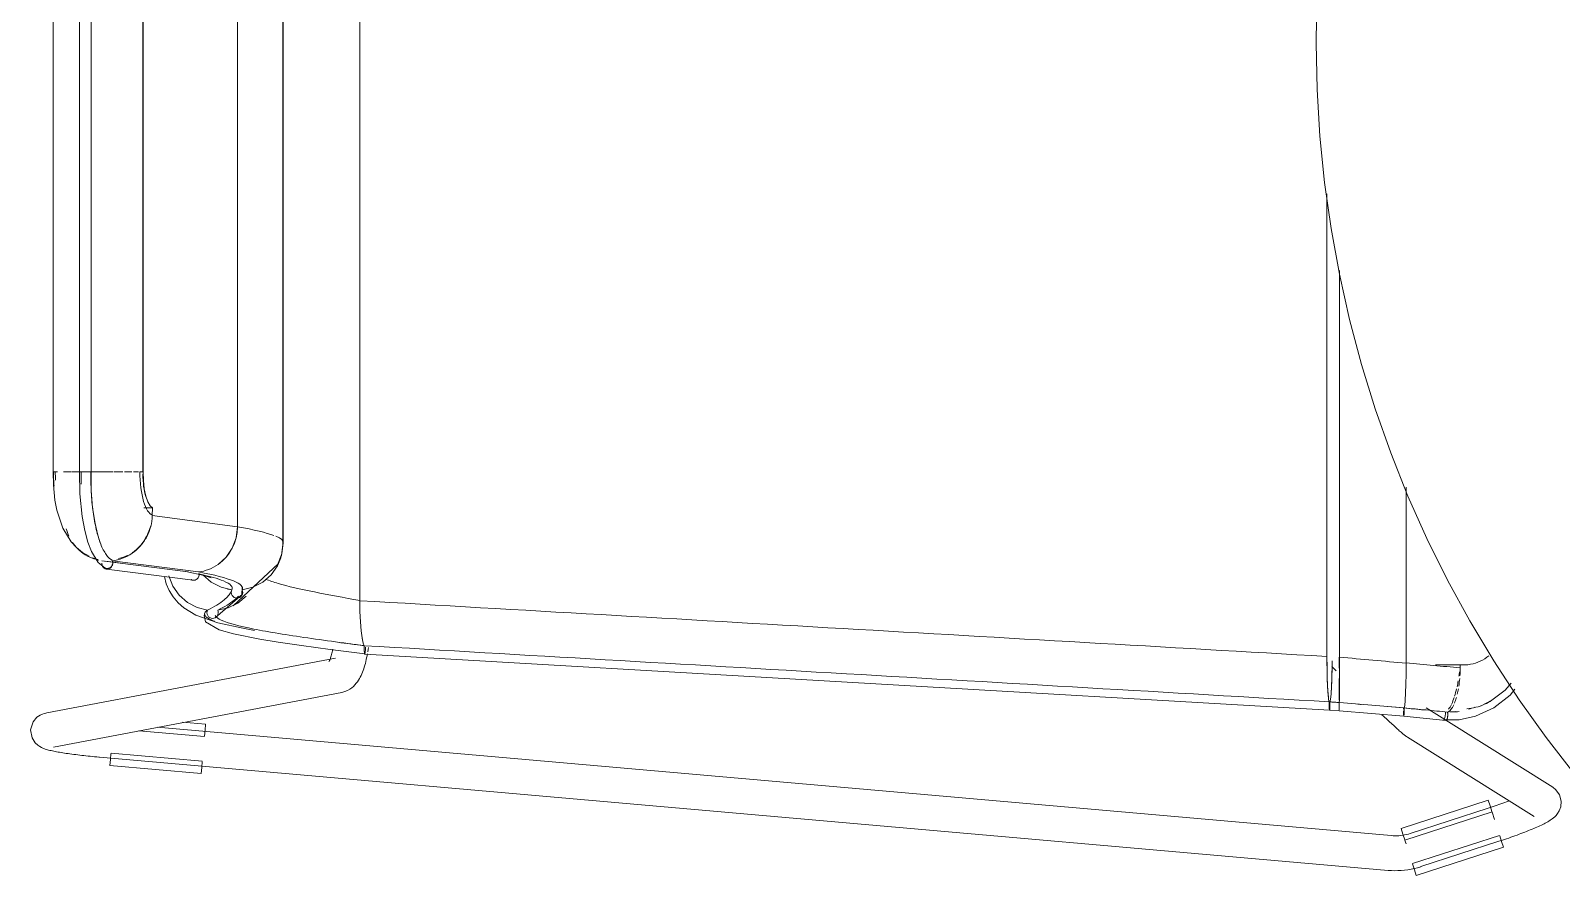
# Model space of a CAD drawing. Header units: millimetres. Extents: x 155927 to 295199, y -4084 to 97293.
# Drawn here: x 179732 to 180258, y 12020 to 12310 of the extents above; entities that cross this region are included whole.
import ezdxf

# ---------------------------------------------------------------- set-up
doc = ezdxf.new("R2010")
doc.units = ezdxf.units.MM
doc.header["$MEASUREMENT"] = 0
doc.layers.add('I-FURN', color=8, linetype='CONTINUOUS', lineweight=9)

msp = doc.modelspace()

# ---------------------------------------------------------------- linework, layer by layer
at = {"layer": 'I-FURN'}
for p, q in [((179844.81, 12497.74), (179844.81, 12114.34)), ((179844.81, 12114.34), (179844.81, 12497.74)), ((179818.31, 12478.43), (179818.31, 12133.65)), ((179818.31, 12133.65), (179818.31, 12478.43)), ((179802.71, 12472.4), (179802.71, 12139.69)), ((179802.71, 12139.69), (179802.71, 12472.4)), ((179739.34, 12453.47), (179739.34, 12158.62)), ((179748.38, 12453.47), (179748.38, 12158.62)), ((179752.34, 12158.62), (179752.34, 12453.47)), ((179770.18, 12453.47), (179770.18, 12158.62)), ((179770.24, 12158.62), (179770.24, 12453.47)), ((179818.46, 12134.19), (179818.46, 12438.99)), ((180173.94, 12314.68), (180173.84, 12306.04)), ((180173.84, 12306.04), (180174.16, 12290.05)), ((180174.16, 12290.05), (180175.12, 12274.08)), ((180175.12, 12274.08), (180176.72, 12258.16)), ((180176.72, 12258.16), (180178.95, 12242.31)), ((180177.54, 12254.19), (180177.54, 12095.09)), ((180177.54, 12095.09), (180177.54, 12254.19)), ((180178.95, 12242.31), (180181.82, 12226.57)), ((180181.82, 12226.57), (180185.31, 12210.96)), ((180181.86, 12227.82), (180181.86, 12094.83)), ((180181.86, 12094.83), (180181.86, 12227.82)), ((180185.31, 12210.96), (180189.42, 12195.5)), ((180189.42, 12195.5), (180194.15, 12180.21)), ((180194.15, 12180.21), (180199.49, 12165.13)), ((180199.49, 12165.13), (180205.42, 12150.27)), ((179739.34, 12158.62), (179739.51, 12158.62)), ((179739.42, 12154.1), (179739.34, 12158.62)), ((179740.83, 12158.62), (179739.36, 12158.62)), ((179745.44, 12158.62), (179742.86, 12158.62)), ((179745.6, 12158.62), (179748.62, 12158.62)), ((179748.62, 12158.62), (179745.61, 12158.62)), ((179752.33, 12158.62), (179748.38, 12158.62)), ((179748.52, 12151.05), (179748.38, 12158.62)), ((179748.38, 12158.62), (179748.45, 12158.62)), ((179748.45, 12158.62), (179748.64, 12158.62)), ((179748.64, 12158.62), (179748.95, 12158.62)), ((179748.95, 12158.62), (179749.34, 12158.62)), ((179749.34, 12158.62), (179749.79, 12158.62)), ((179749.79, 12158.62), (179750.28, 12158.62)), ((179750.28, 12158.62), (179750.78, 12158.62)), ((179750.78, 12158.62), (179751.26, 12158.62)), ((179751.26, 12158.62), (179751.67, 12158.62)), ((179751.67, 12158.62), (179752, 12158.62)), ((179752, 12158.62), (179752.23, 12158.62)), ((179752.23, 12158.62), (179752.33, 12158.62)), ((179752.31, 12158.62), (179756.12, 12158.62)), ((179756.12, 12158.62), (179752.31, 12158.62)), ((179752.34, 12158.62), (179752.43, 12152.2)), ((179759.87, 12158.62), (179756.32, 12158.62)), ((179760.24, 12158.62), (179761.88, 12158.62)), ((179763.34, 12158.62), (179761.87, 12158.62)), ((179766.33, 12158.62), (179763.86, 12158.62)), ((179768.65, 12158.62), (179766.91, 12158.62)), ((179770.35, 12155.58), (179770.24, 12158.62)), ((179770.67, 12152.73), (179770.35, 12155.58)), ((179739.94, 12148.89), (179739.42, 12154.1)), ((179749.32, 12143.17), (179748.52, 12151.05)), ((179752.43, 12152.2), (179752.9, 12146.22)), ((179771.18, 12150.23), (179770.67, 12152.73)), ((179771.85, 12148.25), (179771.18, 12150.23)), ((180204.82, 12092.88), (180204.82, 12153.37)), ((180204.82, 12153.37), (180204.82, 12092.88)), ((180205.42, 12150.27), (180211.94, 12135.67)), ((179740.59, 12145.39), (179739.94, 12148.89)), ((179742.61, 12139.24), (179740.59, 12145.39)), ((179752.9, 12146.22), (179753.73, 12140.78)), ((179770.49, 12146.26), (179773.5, 12146.26)), ((179772.64, 12146.9), (179771.85, 12148.25)), ((179773.5, 12146.26), (179772.64, 12146.9)), ((179773.43, 12143.55), (179773.5, 12146.26)), ((179745.48, 12134.53), (179742.61, 12139.24)), ((179750.19, 12138.45), (179749.32, 12143.17)), ((179753.73, 12140.78), (179754.54, 12137.28)), ((179802.71, 12139.69), (179773.43, 12143.55)), ((179802.23, 12135.92), (179802.71, 12139.69)), ((179747.32, 12132.55), (179745.48, 12134.53)), ((179751.27, 12134.41), (179750.19, 12138.45)), ((179752.46, 12131.24), (179751.27, 12134.41)), ((179754.54, 12137.28), (179755.41, 12134.46)), ((179755.41, 12134.46), (179755.6, 12133.95)), ((179800.91, 12132.37), (179802.23, 12135.92)), ((179818.3, 12133.65), (179817.83, 12129.86)), ((179817.83, 12129.86), (179818.31, 12133.65)), ((179818.02, 12130.44), (179818.46, 12134.19)), ((180211.94, 12135.67), (180219.05, 12121.33)), ((179749.39, 12130.88), (179747.32, 12132.55)), ((179751.66, 12129.55), (179749.39, 12130.88)), ((179754.76, 12127.41), (179752.46, 12131.24)), ((179796.09, 12126.77), (179798.84, 12129.26)), ((179798.84, 12129.26), (179800.91, 12132.37)), ((179816.29, 12125.97), (179818.02, 12130.44)), ((179817.83, 12129.86), (179816.46, 12126.29)), ((179816.47, 12126.29), (179817.83, 12129.86)), ((179816.89, 12127.07), (179817.59, 12129)), ((179757.15, 12125.52), (179754.76, 12127.41)), ((179785.78, 12124.16), (179756.09, 12128)), ((179761.82, 12127.26), (179757.28, 12127.85)), ((179787.43, 12121.31), (179757.65, 12125.16)), ((179789.33, 12124.14), (179759.63, 12127.98)), ((179791.29, 12122.91), (179785, 12124.28)), ((179789.44, 12122.68), (179789.52, 12123.17)), ((179789.52, 12123.17), (179789.49, 12123.67)), ((179790.82, 12123.15), (179793.7, 12120.64)), ((179801.19, 12112.47), (179816.89, 12127.07)), ((179814.29, 12123.16), (179811.42, 12120.65)), ((179811.42, 12120.64), (179814.3, 12123.15)), ((179816.46, 12126.29), (179814.29, 12123.16)), ((179814.3, 12123.15), (179816.47, 12126.29)), ((179777.57, 12122.62), (179778.23, 12120.11)), ((179778.23, 12120.11), (179779.26, 12117.75)), ((179779.09, 12122.76), (179780.49, 12119.25)), ((179780.49, 12119.25), (179782.66, 12116.16)), ((179786.75, 12121.55), (179787.19, 12121.36)), ((179787.19, 12121.36), (179787.66, 12121.29)), ((179787.66, 12121.29), (179788.13, 12121.36)), ((179788.13, 12121.36), (179788.57, 12121.55)), ((179788.57, 12121.55), (179788.95, 12121.84)), ((179788.95, 12121.84), (179789.25, 12122.23)), ((179789.25, 12122.23), (179789.44, 12122.68)), ((179793.73, 12122.15), (179791.29, 12122.91)), ((179793.7, 12120.64), (179797.09, 12118.89)), ((179797.09, 12118.89), (179800.81, 12118)), ((179800.81, 12118), (179799.32, 12118.24)), ((179800.65, 12117.53), (179800.81, 12118)), ((179800.81, 12118), (179800.65, 12117.53)), ((179804.28, 12116.19), (179804.33, 12119.07)), ((179804.31, 12118), (179804.47, 12117.53)), ((179804.32, 12118), (179808.03, 12118.89)), ((179804.48, 12117.53), (179804.32, 12118)), ((179811.42, 12120.65), (179808.03, 12118.9)), ((179808.03, 12118.89), (179811.42, 12120.64)), ((180219.05, 12121.33), (180226.72, 12107.29)), ((179779.26, 12117.75), (179780.64, 12115.55)), ((179780.64, 12115.55), (179782.32, 12113.57)), ((179782.32, 12113.57), (179784.28, 12111.84)), ((179782.66, 12116.16), (179785.49, 12113.68)), ((179785.49, 12113.68), (179788.81, 12111.94)), ((179795, 12108.36), (179804.42, 12116.48)), ((179802.86, 12113.42), (179799.54, 12111.78)), ((179799.54, 12111.77), (179802.86, 12113.41)), ((179800.52, 12117.32), (179800.71, 12117.75)), ((179800.61, 12117.03), (179800.65, 12117.53)), ((179800.65, 12117.53), (179800.61, 12117.03)), ((179800.69, 12116.54), (179800.61, 12117.03)), ((179800.61, 12117.03), (179800.69, 12116.54)), ((179800.89, 12116.09), (179800.69, 12116.54)), ((179800.69, 12116.54), (179800.89, 12116.09)), ((179801.21, 12115.71), (179800.89, 12116.09)), ((179800.89, 12116.09), (179801.21, 12115.7)), ((179801.61, 12115.41), (179801.21, 12115.71)), ((179801.21, 12115.7), (179801.61, 12115.41)), ((179802.07, 12115.23), (179801.61, 12115.41)), ((179801.61, 12115.41), (179802.07, 12115.22)), ((179802.56, 12115.16), (179802.07, 12115.23)), ((179802.07, 12115.22), (179802.56, 12115.16)), ((179803.05, 12115.23), (179802.56, 12115.16)), ((179802.56, 12115.16), (179803.05, 12115.22)), ((179805.7, 12115.82), (179802.86, 12113.42)), ((179802.86, 12113.41), (179805.7, 12115.82)), ((179803.51, 12115.41), (179803.05, 12115.23)), ((179803.05, 12115.22), (179803.51, 12115.41)), ((179803.91, 12115.71), (179803.51, 12115.41)), ((179803.51, 12115.41), (179803.92, 12115.7)), ((179804.23, 12116.09), (179803.91, 12115.71)), ((179803.92, 12115.7), (179804.23, 12116.09)), ((179804.43, 12116.54), (179804.23, 12116.09)), ((179804.23, 12116.09), (179804.43, 12116.54)), ((179804.51, 12117.03), (179804.43, 12116.54)), ((179804.43, 12116.54), (179804.52, 12117.03)), ((179804.47, 12117.53), (179804.51, 12117.03)), ((179804.52, 12117.03), (179804.48, 12117.53)), ((179844.81, 12114.34), (179844.87, 12110.57)), ((179844.87, 12110.57), (179844.81, 12114.26)), ((179784.28, 12111.84), (179788.4, 12109.33)), ((179788.4, 12109.33), (179796.02, 12106.66)), ((179788.81, 12111.94), (179792.44, 12111.04)), ((179791.22, 12109.22), (179791.52, 12110.13)), ((179791.75, 12107.03), (179791.22, 12109.22)), ((179792.23, 12110.07), (179792.28, 12110.57)), ((179792.27, 12110.57), (179792.23, 12110.07)), ((179792.31, 12109.58), (179792.23, 12110.07)), ((179792.23, 12110.07), (179792.31, 12109.58)), ((179792.44, 12111.04), (179792.27, 12110.57)), ((179792.28, 12110.57), (179792.44, 12111.04)), ((179792.5, 12109.12), (179792.31, 12109.58)), ((179792.31, 12109.58), (179792.5, 12109.12)), ((179792.81, 12108.74), (179792.5, 12109.12)), ((179792.5, 12109.12), (179792.81, 12108.73)), ((179793.2, 12108.44), (179792.81, 12108.74)), ((179792.81, 12108.73), (179793.2, 12108.43)), ((179793.66, 12108.24), (179793.2, 12108.44)), ((179793.2, 12108.43), (179793.66, 12108.24)), ((179794.14, 12108.17), (179793.66, 12108.24)), ((179793.66, 12108.24), (179794.14, 12108.16)), ((179794.63, 12108.23), (179794.14, 12108.17)), ((179794.14, 12108.16), (179794.63, 12108.22)), ((179795.09, 12108.41), (179794.63, 12108.23)), ((179794.63, 12108.22), (179795.09, 12108.4)), ((179795.27, 12108.52), (179795.05, 12108.39)), ((179795.49, 12108.7), (179795.09, 12108.41)), ((179795.09, 12108.4), (179795.49, 12108.69)), ((179795.81, 12109.07), (179795.49, 12108.7)), ((179795.49, 12108.69), (179795.81, 12109.07)), ((179796.01, 12109.52), (179795.81, 12109.07)), ((179795.81, 12109.07), (179796.02, 12109.52)), ((179799.54, 12111.78), (179795.92, 12110.99)), ((179795.92, 12110.99), (179796.07, 12110.51)), ((179795.93, 12110.99), (179799.54, 12111.77)), ((179796.08, 12110.51), (179795.93, 12110.99)), ((179796.1, 12110.02), (179796.01, 12109.52)), ((179796.02, 12109.52), (179796.11, 12110.01)), ((179796.07, 12110.51), (179796.1, 12110.02)), ((179796.11, 12110.01), (179796.08, 12110.51)), ((179844.87, 12110.57), (179845.02, 12107.04)), ((179845.02, 12107.04), (179844.87, 12110.51)), ((179796.39, 12104.26), (179791.75, 12107.03)), ((179796.02, 12106.66), (179804.54, 12104.77)), ((179801.39, 12102.85), (179796.39, 12104.26)), ((179810.4, 12101.05), (179801.39, 12102.85)), ((179804.54, 12104.77), (179808.61, 12104.03)), ((179845.02, 12107.04), (179845.26, 12103.94)), ((179845.26, 12103.93), (179845.02, 12106.99)), ((179845.26, 12103.94), (179845.57, 12101.44)), ((179845.57, 12101.44), (179845.26, 12103.9)), ((180226.72, 12107.29), (180234.94, 12093.57)), ((179816.72, 12100.02), (179810.4, 12101.05)), ((179824.74, 12098.84), (179816.72, 12100.02)), ((179834.67, 12097.48), (179824.74, 12098.84)), ((179846.52, 12095.93), (179834.67, 12097.48)), ((179835.32, 12096.6), (179835.42, 12097.07)), ((179835.42, 12097.07), (179835.52, 12097.56)), ((179845.57, 12101.44), (179845.94, 12099.69)), ((179845.94, 12099.69), (179845.57, 12101.43)), ((179846.34, 12098.79), (179845.94, 12099.69)), ((179845.94, 12099.69), (179846.34, 12098.79)), ((179846.32, 12098.32), (179846.31, 12097.82)), ((179846.31, 12097.82), (179846.32, 12098.32)), ((179846.31, 12097.82), (179846.32, 12097.33)), ((179846.32, 12097.33), (179846.31, 12097.82)), ((179846.34, 12098.79), (179846.32, 12098.32)), ((179846.32, 12098.32), (179846.34, 12098.79)), ((179846.32, 12097.33), (179846.34, 12096.88)), ((179846.34, 12096.87), (179846.32, 12097.33)), ((179846.34, 12096.88), (179846.38, 12096.49)), ((179846.38, 12096.49), (179846.34, 12096.87)), ((179846.67, 12096.46), (179846.71, 12096.84)), ((179846.71, 12096.84), (179846.67, 12096.46)), ((179846.71, 12096.84), (179846.73, 12097.29)), ((179846.73, 12097.29), (179846.71, 12096.84)), ((179846.73, 12097.29), (179846.74, 12097.78)), ((179846.74, 12097.78), (179846.73, 12097.29)), ((179846.74, 12097.78), (179846.74, 12098.28)), ((179846.74, 12098.28), (179846.74, 12097.78)), ((179847.55, 12096.73), (179847.66, 12097.45)), ((179847.66, 12097.45), (179847.76, 12098.17)), ((179836.44, 12094.52), (179737.15, 12075.71)), ((179834.21, 12093.3), (179834.23, 12093.33)), ((179834.23, 12093.33), (179834.27, 12093.4)), ((179834.27, 12093.4), (179834.32, 12093.49)), ((179834.32, 12093.49), (179834.39, 12093.64)), ((179834.39, 12093.64), (179834.48, 12093.83)), ((179834.48, 12093.83), (179834.58, 12094.07)), ((179834.58, 12094.07), (179834.68, 12094.34)), ((179834.68, 12094.34), (179834.78, 12094.64)), ((179834.78, 12094.64), (179834.89, 12094.98)), ((179834.89, 12094.98), (179835, 12095.34)), ((179835, 12095.34), (179835.11, 12095.74)), ((179835.11, 12095.74), (179835.21, 12096.16)), ((179835.21, 12096.16), (179835.32, 12096.6)), ((179846.36, 12091.44), (179846.54, 12092.06)), ((179846.38, 12096.49), (179846.42, 12096.19)), ((179846.42, 12096.19), (179846.38, 12096.49)), ((179846.42, 12096.19), (179846.47, 12096)), ((179846.47, 12096), (179846.42, 12096.19)), ((179846.47, 12096), (179846.52, 12095.93)), ((179846.52, 12095.92), (179846.47, 12096)), ((179846.52, 12095.93), (179846.58, 12095.99)), ((179846.58, 12095.99), (179846.53, 12095.92)), ((179846.53, 12095.92), (180178.43, 12076.64)), ((179846.54, 12092.06), (179846.72, 12092.69)), ((179846.58, 12095.99), (179846.63, 12096.17)), ((179846.63, 12096.17), (179846.58, 12095.99)), ((179846.63, 12096.17), (179846.67, 12096.46)), ((179846.67, 12096.46), (179846.63, 12096.17)), ((179846.72, 12092.69), (179846.88, 12093.33)), ((179846.88, 12093.33), (179847.03, 12093.99)), ((179847.03, 12093.99), (179847.17, 12094.66)), ((179847.17, 12094.66), (179847.31, 12095.34)), ((179847.31, 12095.34), (179847.43, 12096.03)), ((180177.54, 12095.09), (180177.57, 12091.31)), ((180179.18, 12091.6), (180180.71, 12090.13)), ((180179.3, 12091.3), (180179.32, 12093.55)), ((180181.73, 12091.04), (180181.73, 12094.81)), ((180181.73, 12094.81), (180181.73, 12091.03)), ((180181.86, 12094.83), (180181.85, 12091.04)), ((180181.85, 12091.04), (180181.86, 12094.83)), ((180204.8, 12089.12), (180204.82, 12092.88)), ((180204.82, 12092.76), (180204.8, 12089.12)), ((180214.87, 12092.18), (180224.62, 12092.18)), ((180223.38, 12092.23), (180223.38, 12091.18)), ((180234.94, 12093.57), (180243.71, 12080.18)), ((179843.61, 12085.84), (179844.01, 12086.37)), ((179844.01, 12086.37), (179844.37, 12086.91)), ((179844.37, 12086.91), (179844.69, 12087.45)), ((179844.69, 12087.45), (179844.98, 12087.98)), ((179844.98, 12087.98), (179845.25, 12088.53)), ((179845.25, 12088.53), (179845.51, 12089.09)), ((179845.51, 12089.09), (179845.74, 12089.66)), ((179845.74, 12089.66), (179845.96, 12090.24)), ((179845.96, 12090.24), (179846.17, 12090.84)), ((179846.17, 12090.84), (179846.36, 12091.44)), ((180177.57, 12091.31), (180177.64, 12087.74)), ((180177.64, 12087.74), (180177.77, 12084.61)), ((180179.1, 12084.63), (180179.22, 12087.75)), ((180179.22, 12087.75), (180179.3, 12091.3)), ((180181.75, 12084.36), (180181.74, 12087.48)), ((180181.74, 12087.48), (180181.75, 12084.35)), ((180181.85, 12087.47), (180181.84, 12084.34)), ((180181.84, 12084.34), (180181.85, 12087.47)), ((180181.85, 12091.04), (180181.85, 12087.47)), ((180181.85, 12087.47), (180181.85, 12091.04)), ((180204.8, 12089.03), (180204.72, 12085.59)), ((180204.73, 12085.59), (180204.8, 12089.02)), ((179739.39, 12063.92), (179838.68, 12082.73)), ((179838.68, 12082.73), (179839.67, 12082.99)), ((179839.67, 12082.99), (179840.56, 12083.35)), ((179840.56, 12083.35), (179841.35, 12083.79)), ((179841.35, 12083.79), (179842.04, 12084.28)), ((179842.04, 12084.28), (179842.64, 12084.79)), ((179842.64, 12084.79), (179843.15, 12085.31)), ((179843.15, 12085.31), (179843.61, 12085.84)), ((180177.77, 12084.61), (180177.93, 12082.11)), ((180177.93, 12082.11), (180178.12, 12080.36)), ((180178.74, 12080.38), (180178.94, 12082.13)), ((180178.94, 12082.13), (180179.1, 12084.63)), ((180181.76, 12081.86), (180181.75, 12084.36)), ((180181.75, 12084.35), (180181.76, 12081.85)), ((180181.77, 12080.11), (180181.76, 12081.86)), ((180181.76, 12081.85), (180181.77, 12080.1)), ((180181.83, 12081.83), (180181.82, 12080.09)), ((180181.82, 12080.09), (180181.83, 12081.83)), ((180181.84, 12084.34), (180181.83, 12082.11)), ((180181.83, 12081.83), (180181.84, 12084.34)), ((180204.46, 12080.01), (180204.61, 12082.49)), ((180204.61, 12082.45), (180204.46, 12080.01)), ((180204.61, 12082.49), (180204.73, 12085.59)), ((180204.72, 12085.52), (180204.61, 12082.49)), ((180238.88, 12083.51), (180234.31, 12080.01)), ((180240.54, 12081.77), (180235.01, 12077.44)), ((180240.88, 12085.9), (180238.88, 12083.51)), ((180242.23, 12083.88), (180240.54, 12081.77)), ((179736.74, 12075.62), (179737.15, 12075.71)), ((180178.12, 12080.36), (180178.33, 12079.47)), ((180178.33, 12079), (180178.32, 12078.5)), ((180178.32, 12078.5), (180178.33, 12078.01)), ((180178.33, 12079.47), (180178.33, 12079)), ((180178.33, 12078.01), (180178.34, 12077.56)), ((180178.34, 12077.56), (180178.36, 12077.18)), ((180178.36, 12077.18), (180178.38, 12076.89)), ((180178.38, 12076.89), (180178.41, 12076.7)), ((180178.41, 12076.7), (180178.43, 12076.64)), ((180178.43, 12076.64), (180178.46, 12076.7)), ((180181.79, 12076.37), (180178.43, 12076.63)), ((180178.46, 12076.7), (180178.49, 12076.89)), ((180178.49, 12076.89), (180178.51, 12077.19)), ((180178.51, 12077.19), (180178.53, 12077.57)), ((180178.53, 12079.48), (180178.74, 12080.38)), ((180178.54, 12079.01), (180178.53, 12079.48)), ((180178.53, 12077.57), (180178.54, 12078.02)), ((180178.55, 12078.51), (180178.54, 12079.01)), ((180178.54, 12078.02), (180178.55, 12078.51)), ((180181.79, 12078.74), (180181.79, 12079.21)), ((180181.79, 12079.21), (180181.79, 12078.74)), ((180181.79, 12078.24), (180181.79, 12078.74)), ((180181.79, 12078.74), (180181.79, 12078.24)), ((180181.79, 12077.75), (180181.79, 12078.24)), ((180181.79, 12078.24), (180181.79, 12077.75)), ((180181.79, 12077.3), (180181.79, 12077.75)), ((180181.79, 12077.75), (180181.79, 12077.3)), ((180181.79, 12076.92), (180181.79, 12077.3)), ((180181.79, 12077.3), (180181.79, 12076.91)), ((180181.8, 12076.43), (180181.79, 12076.37)), ((180181.79, 12076.37), (180181.79, 12076.43)), ((180181.79, 12076.43), (180181.79, 12076.36)), ((180181.79, 12076.36), (180181.8, 12076.43)), ((180181.79, 12076.36), (180203.99, 12074.54)), ((180181.82, 12080.09), (180181.8, 12079.2)), ((180181.8, 12079.2), (180181.82, 12080.09)), ((180181.8, 12079.2), (180181.8, 12078.73)), ((180181.8, 12078.73), (180181.8, 12079.2)), ((180181.8, 12078.73), (180181.8, 12078.23)), ((180181.8, 12078.23), (180181.8, 12078.73)), ((180181.8, 12078.23), (180181.8, 12077.74)), ((180181.8, 12077.74), (180181.8, 12078.23)), ((180181.8, 12077.74), (180181.8, 12077.29)), ((180181.8, 12077.29), (180181.8, 12077.74)), ((180181.8, 12077.29), (180181.8, 12076.91)), ((180181.8, 12076.91), (180181.8, 12077.29)), ((180181.8, 12076.91), (180181.8, 12076.62)), ((180181.8, 12076.61), (180181.8, 12076.91)), ((180203.9, 12077.37), (180203.89, 12076.9)), ((180203.89, 12076.9), (180203.9, 12077.37)), ((180203.89, 12076.4), (180203.9, 12075.91)), ((180203.9, 12075.91), (180203.89, 12076.4)), ((180203.9, 12075.91), (180203.91, 12075.46)), ((180203.91, 12075.46), (180203.9, 12075.91)), ((180204.09, 12075.93), (180204.08, 12075.48)), ((180204.08, 12075.47), (180204.09, 12075.92)), ((180204.28, 12078.27), (180204.09, 12077.39)), ((180204.09, 12077.38), (180204.28, 12078.27)), ((180204.09, 12077.39), (180204.09, 12076.92)), ((180204.1, 12076.91), (180204.09, 12077.38)), ((180204.09, 12076.92), (180204.1, 12076.42)), ((180204.09, 12075.92), (180204.1, 12076.42)), ((180204.1, 12076.42), (180204.09, 12075.93)), ((180204.1, 12076.42), (180204.1, 12076.91)), ((180204.28, 12078.27), (180204.46, 12080.01)), ((180204.46, 12079.99), (180204.28, 12078.27)), ((180218.08, 12073.41), (180211.63, 12077.45)), ((180235.01, 12077.44), (180228.7, 12074.54)), ((180234.31, 12080.01), (180230.62, 12078.1)), ((180243.71, 12080.18), (180253.01, 12067.16)), ((179732.39, 12072.57), (179731.56, 12069.82)), ((179732.39, 12072.57), (179733.72, 12074.15)), ((179733.72, 12074.15), (179734.8, 12074.9)), ((179734.8, 12074.9), (179735.6, 12075.27)), ((179735.6, 12075.27), (179736.22, 12075.49)), ((179736.22, 12075.49), (179736.74, 12075.62)), ((180199.61, 12033.45), (179775.11, 12070.74)), ((179791.74, 12071.78), (179783.85, 12072.47)), ((179791.74, 12071.78), (179791.56, 12069.73)), ((180196.95, 12074.56), (180196.48, 12075)), ((180197.42, 12074.13), (180196.95, 12074.56)), ((180197.87, 12073.71), (180197.42, 12074.13)), ((180198.32, 12073.29), (180197.87, 12073.71)), ((180198.75, 12072.89), (180198.32, 12073.29)), ((180199.17, 12072.5), (180198.75, 12072.89)), ((180199.59, 12072.12), (180199.17, 12072.5)), ((180199.99, 12071.75), (180199.59, 12072.12)), ((180200.38, 12071.4), (180199.99, 12071.75)), ((180200.76, 12071.05), (180200.38, 12071.4)), ((180201.12, 12070.72), (180200.76, 12071.05)), ((180201.47, 12070.41), (180201.12, 12070.72)), ((180203.91, 12075.46), (180203.92, 12075.08)), ((180203.92, 12075.08), (180203.91, 12075.46)), ((180203.92, 12075.08), (180203.94, 12074.78)), ((180203.94, 12074.79), (180203.92, 12075.08)), ((180203.97, 12074.6), (180203.94, 12074.79)), ((180203.94, 12074.78), (180203.97, 12074.6)), ((180203.97, 12074.6), (180203.99, 12074.53)), ((180203.99, 12074.54), (180203.97, 12074.6)), ((180204.02, 12074.61), (180203.99, 12074.54)), ((180203.99, 12074.53), (180204.02, 12074.6)), ((180203.99, 12074.53), (180218.49, 12073.11)), ((180204.02, 12074.6), (180204.04, 12074.79)), ((180204.04, 12074.79), (180204.07, 12075.09)), ((180204.07, 12075.09), (180204.04, 12074.8)), ((180204.08, 12075.48), (180204.07, 12075.09)), ((180204.07, 12075.09), (180204.08, 12075.47)), ((180223.05, 12073.32), (180217.59, 12073.23)), ((180255.22, 12050.15), (180218.45, 12073.18)), ((180228.7, 12074.54), (180223.05, 12073.32)), ((179731.56, 12069.82), (179732.04, 12067.06)), ((179732.04, 12067.06), (179733.09, 12065.41)), ((179733.09, 12065.41), (179733.99, 12064.55)), ((179768.76, 12069.53), (179791.37, 12067.54)), ((179791.56, 12069.73), (179791.38, 12067.67)), ((180201.81, 12070.11), (180201.47, 12070.41)), ((180202.13, 12069.82), (180201.81, 12070.11)), ((180202.44, 12069.55), (180202.13, 12069.82)), ((180202.74, 12069.29), (180202.44, 12069.55)), ((180203.02, 12069.05), (180202.74, 12069.29)), ((180203.28, 12068.82), (180203.02, 12069.05)), ((180203.53, 12068.6), (180203.28, 12068.82)), ((180203.78, 12068.4), (180203.53, 12068.6)), ((180204.01, 12068.21), (180203.78, 12068.4)), ((180204.23, 12068.03), (180204.01, 12068.21)), ((180204.45, 12067.86), (180204.23, 12068.03)), ((180204.68, 12067.68), (180204.45, 12067.86)), ((180204.94, 12067.5), (180204.68, 12067.68)), ((180205.26, 12067.28), (180204.94, 12067.5)), ((180205.26, 12067.28), (180248.85, 12039.98)), ((180253.01, 12067.16), (180262.82, 12054.52)), ((179733.99, 12064.55), (179734.7, 12064.07)), ((179734.7, 12064.07), (179735.26, 12063.77)), ((179735.26, 12063.77), (179735.73, 12063.55)), ((179735.73, 12063.55), (179736.16, 12063.38)), ((179736.16, 12063.38), (179736.56, 12063.24)), ((179736.56, 12063.24), (179736.96, 12063.12)), ((179736.96, 12063.12), (179737.36, 12063)), ((179737.36, 12063), (179737.76, 12062.9)), ((179737.76, 12062.9), (179738.17, 12062.79)), ((179738.17, 12062.79), (179738.6, 12062.69)), ((179738.6, 12062.69), (179739.04, 12062.59)), ((179739.04, 12062.59), (179739.5, 12062.5)), ((179739.5, 12062.5), (179739.98, 12062.4)), ((179739.98, 12062.4), (179740.47, 12062.31)), ((179740.47, 12062.31), (179740.99, 12062.21)), ((179740.99, 12062.21), (179741.52, 12062.12)), ((179741.52, 12062.12), (179742.07, 12062.03)), ((179742.07, 12062.03), (179742.64, 12061.93)), ((179742.64, 12061.93), (179743.23, 12061.84)), ((179743.23, 12061.84), (179743.83, 12061.75)), ((179743.83, 12061.75), (179744.45, 12061.66)), ((179744.45, 12061.66), (179745.08, 12061.57)), ((179745.08, 12061.57), (179745.73, 12061.48)), ((179745.73, 12061.48), (179746.4, 12061.39)), ((179746.4, 12061.39), (179747.07, 12061.31)), ((179747.07, 12061.31), (179747.76, 12061.22)), ((179747.76, 12061.22), (179748.46, 12061.14)), ((179748.46, 12061.14), (179749.17, 12061.05)), ((179749.17, 12061.05), (179749.89, 12060.97)), ((179749.89, 12060.97), (179750.61, 12060.89)), ((179750.61, 12060.89), (179751.35, 12060.81)), ((179751.35, 12060.81), (179752.08, 12060.74)), ((179752.08, 12060.74), (179752.83, 12060.66)), ((179752.83, 12060.66), (179753.58, 12060.59)), ((179753.58, 12060.59), (179754.33, 12060.52)), ((179754.33, 12060.52), (179755.08, 12060.45)), ((179755.08, 12060.45), (179755.24, 12060.44)), ((179755.24, 12060.44), (180198.56, 12021.49)), ((179759.02, 12059.67), (179759.2, 12061.73)), ((179790.63, 12059.1), (179759.22, 12061.86)), ((179758.84, 12057.63), (179759.02, 12059.67)), ((179790.25, 12054.87), (179758.84, 12057.63)), ((179790.43, 12056.91), (179790.25, 12054.87)), ((179790.62, 12058.97), (179790.43, 12056.91)), ((180256.34, 12049.25), (180255.22, 12050.15)), ((180233.03, 12045.62), (180203.03, 12035.93)), ((180233.03, 12045.62), (180233.66, 12043.67)), ((180236.73, 12044.17), (180236.06, 12043.93)), ((180237.4, 12044.4), (180236.73, 12044.17)), ((180238.05, 12044.64), (180237.4, 12044.4)), ((180238.7, 12044.87), (180238.05, 12044.64)), ((180239.34, 12045.11), (180238.7, 12044.87)), ((180239.96, 12045.34), (180239.34, 12045.11)), ((180256.34, 12049.25), (180257.56, 12047.52)), ((180257.56, 12047.52), (180258.15, 12045.3)), ((180258.15, 12045.3), (180257.98, 12043.32)), ((180204.33, 12031.89), (180234.34, 12041.58)), ((180232.98, 12042.9), (180206.17, 12034.19)), ((180233.31, 12043.01), (180232.98, 12042.9)), ((180234, 12043.24), (180233.31, 12043.01)), ((180233.66, 12043.67), (180234.3, 12041.7)), ((180234.69, 12043.47), (180234, 12043.24)), ((180235.17, 12039), (180234.37, 12041.48)), ((180235.38, 12043.7), (180234.69, 12043.47)), ((180236.06, 12043.93), (180235.38, 12043.7)), ((180254.68, 12038.98), (180254.3, 12038.72)), ((180255.08, 12039.25), (180254.68, 12038.98)), ((180255.48, 12039.57), (180255.08, 12039.25)), ((180255.9, 12039.93), (180255.48, 12039.57)), ((180256.37, 12040.4), (180255.9, 12039.93)), ((180256.89, 12041.03), (180256.37, 12040.4)), ((180257.45, 12041.94), (180256.89, 12041.03)), ((180257.98, 12043.32), (180257.45, 12041.94)), ((180203.6, 12033.58), (180202.94, 12033.49)), ((180203.66, 12033.98), (180203.03, 12035.93)), ((180204.25, 12033.69), (180203.6, 12033.58)), ((180204.29, 12032.01), (180203.66, 12033.98)), ((180204.9, 12033.83), (180204.25, 12033.69)), ((180205.54, 12034), (180204.9, 12033.83)), ((180206.17, 12034.19), (180205.54, 12034)), ((180242.93, 12033.64), (180242.23, 12033.39)), ((180243.62, 12033.9), (180242.93, 12033.64)), ((180244.3, 12034.15), (180243.62, 12033.9)), ((180244.96, 12034.41), (180244.3, 12034.15)), ((180245.62, 12034.66), (180244.96, 12034.41)), ((180246.25, 12034.91), (180245.62, 12034.66)), ((180246.88, 12035.16), (180246.25, 12034.91)), ((180247.49, 12035.41), (180246.88, 12035.16)), ((180248.09, 12035.66), (180247.49, 12035.41)), ((180248.66, 12035.9), (180248.09, 12035.66)), ((180249.23, 12036.15), (180248.66, 12035.9)), ((180249.77, 12036.39), (180249.23, 12036.15)), ((180250.3, 12036.62), (180249.77, 12036.39)), ((180250.81, 12036.86), (180250.3, 12036.62)), ((180251.3, 12037.09), (180250.81, 12036.86)), ((180251.77, 12037.32), (180251.3, 12037.09)), ((180252.23, 12037.55), (180251.77, 12037.32)), ((180252.67, 12037.78), (180252.23, 12037.55)), ((180253.1, 12038.01), (180252.67, 12037.78)), ((180253.51, 12038.24), (180253.1, 12038.01)), ((180253.91, 12038.48), (180253.51, 12038.24)), ((180254.3, 12038.72), (180253.91, 12038.48)), ((180199.64, 12033.44), (180199.61, 12033.44)), ((180200.3, 12033.4), (180199.64, 12033.44)), ((180200.96, 12033.38), (180200.3, 12033.4)), ((180201.62, 12033.39), (180200.96, 12033.38)), ((180202.28, 12033.43), (180201.62, 12033.39)), ((180202.94, 12033.49), (180202.28, 12033.43)), ((180204.74, 12030.63), (180204.36, 12031.79)), ((180236.94, 12033.51), (180206.94, 12023.82)), ((180238.25, 12029.47), (180208.24, 12019.78)), ((180209.88, 12022.78), (180236.69, 12031.49)), ((180237.15, 12031.64), (180236.69, 12031.49)), ((180236.98, 12033.39), (180237.62, 12031.42)), ((180237.89, 12031.88), (180237.15, 12031.64)), ((180237.62, 12031.42), (180238.25, 12029.47)), ((180238.62, 12032.13), (180237.89, 12031.88)), ((180239.36, 12032.38), (180238.62, 12032.13)), ((180240.09, 12032.63), (180239.36, 12032.38)), ((180240.81, 12032.88), (180240.09, 12032.63)), ((180241.52, 12033.13), (180240.81, 12032.88)), ((180242.23, 12033.39), (180241.52, 12033.13)), ((180207.61, 12021.73), (180206.97, 12023.7)), ((180198.56, 12021.49), (180199.7, 12021.41)), ((180199.7, 12021.41), (180200.84, 12021.38)), ((180200.84, 12021.38), (180201.98, 12021.4)), ((180201.98, 12021.4), (180203.12, 12021.46)), ((180203.12, 12021.46), (180204.26, 12021.56)), ((180204.26, 12021.56), (180205.39, 12021.71)), ((180205.39, 12021.71), (180206.52, 12021.91)), ((180206.52, 12021.91), (180207.63, 12022.15)), ((180208.24, 12019.78), (180207.61, 12021.73)), ((180207.63, 12022.15), (180208.74, 12022.43)), ((180208.74, 12022.43), (180209.83, 12022.76)), ((180209.83, 12022.76), (180209.88, 12022.78))]:
    msp.add_line(p, q, dxfattribs=at)
for centre, major_axis, ratio, start_param, end_param in [((179743.62, 12158.62), (0, -12.4), 0.287441, 4.712389, 4.950404), ((179755.09, 12158.62), (15.75, 0), 0.000004, 5.8107, 5.99294), ((179787.64, 12139.82), (0, -15.78), 0.955139, 0.595876, 1.562553), ((179787.66, 12123.26), (0, -1.96), 0.955139, 5.775592, 8.064923), ((179787.64, 12139.82), (0, -15.78), 0.955139, 0.112537, 0.354036), ((179787.64, 12139.82), (0, -15.78), 0.955139, 0.354206, 0.595753)]:
    msp.add_ellipse(centre, major_axis=major_axis, ratio=ratio, start_param=start_param, end_param=end_param, dxfattribs=at)
for points in [[(179739.65, 12153.65), (179739.5, 12155.23), (179739.42, 12156.9), (179739.43, 12158.62)], [(179748.93, 12154.35), (179748.89, 12155.77), (179748.89, 12157.19), (179748.91, 12158.62)], [(179759.64, 12128.18), (179758.91, 12128.54), (179757.51, 12129.85), (179755.61, 12133.55), (179754.08, 12138.62), (179752.97, 12144.76), (179752.34, 12151.62), (179752.27, 12156.27), (179752.31, 12158.62)], [(179773.42, 12143.79), (179772.3, 12144.05), (179770.14, 12147.43), (179769.17, 12154.83), (179769.11, 12158.62)], [(179770.19, 12157.78), (179770.25, 12155), (179770.52, 12151.86), (179771.13, 12150.24)], [(179743.79, 12139.01), (179744.02, 12138.13), (179744.34, 12137.27), (179744.72, 12136.44)], [(179759.63, 12127.98), (179760.87, 12128.13), (179763.25, 12128.71), (179766.59, 12130.47), (179769.43, 12133), (179771.62, 12136.15), (179773.03, 12139.75), (179773.39, 12142.25), (179773.43, 12143.55)], [(179772.88, 12140.01), (179772.55, 12138.78), (179772.06, 12137.62), (179771.49, 12136.45)], [(179815.24, 12136.67), (179812.63, 12137.67), (179808.43, 12138.68), (179802.71, 12139.69)], [(179771.48, 12136.45), (179770.29, 12134.2), (179768.66, 12131.96), (179766.51, 12130.82)], [(179818.46, 12134.19), (179818.46, 12134.94), (179818.08, 12135.7), (179815.91, 12136.45)], [(179818.3, 12133.65), (179818.41, 12133.83), (179818.46, 12134.01), (179818.46, 12134.19)], [(179754.68, 12128.47), (179754.02, 12128.62), (179753.37, 12128.82), (179752.74, 12129.06)], [(179765.14, 12129.97), (179764.09, 12129.39), (179762.97, 12129.04), (179761.82, 12128.75)], [(179759.78, 12127.72), (179759.8, 12127.64), (179759.82, 12127.47), (179759.82, 12127.3), (179759.81, 12127.22)], [(179789.33, 12124.14), (179794.83, 12123.12), (179802.89, 12121.07), (179804.86, 12119.02), (179804.31, 12118)], [(180011.05, 12104.68), (179955.59, 12107.87), (179900.17, 12111.07), (179844.81, 12114.26)], [(180177.54, 12095.09), (180122.01, 12098.29), (180066.49, 12101.48), (180011.05, 12104.68)], [(179837.17, 12099.97), (179840.2, 12099.58), (179843.26, 12099.19), (179846.33, 12098.81)], [(180178.33, 12079.47), (180122.93, 12082.69), (180012.17, 12089.13), (179901.57, 12095.57), (179846.34, 12098.79)], [(180193.35, 12093.79), (180189.52, 12094.14), (180185.69, 12094.48), (180181.86, 12094.83)], [(180204.82, 12092.76), (180201, 12093.11), (180197.18, 12093.45), (180193.35, 12093.79)], [(180204.82, 12092.88), (180207.96, 12092.58), (180214.21, 12091.99), (180220.35, 12091.44), (180223.38, 12091.18)], [(180224.89, 12092.18), (180224.39, 12092.17), (180223.88, 12092.19), (180223.38, 12092.23)], [(180222.31, 12084.66), (180222.45, 12085.3), (180222.59, 12085.97), (180222.71, 12086.65)], [(180223.21, 12087.46), (180223.13, 12086.56), (180223.03, 12085.68), (180222.91, 12084.83)], [(180222.96, 12088.35), (180223.03, 12088.82), (180223.08, 12089.29), (180223.13, 12089.77)], [(180223.38, 12091.18), (180223.37, 12090.23), (180223.33, 12089.3), (180223.28, 12088.39)], [(180220.47, 12078.78), (180220.76, 12079.41), (180221.04, 12080.15), (180221.3, 12080.97)], [(180221.46, 12081.4), (180221.71, 12082.2), (180221.94, 12083.08), (180222.16, 12084)], [(180222.77, 12083.98), (180222.66, 12083.32), (180222.54, 12082.68), (180222.39, 12082.07)], [(180178.33, 12079.47), (180178.91, 12079.43), (180180.07, 12079.34), (180181.22, 12079.25), (180181.8, 12079.2)], [(180178.53, 12079.48), (180178.55, 12078.88), (180178.55, 12077.38), (180178.47, 12076.63), (180178.43, 12076.63)], [(180178.53, 12079.48), (180179.08, 12079.43), (180180.16, 12079.34), (180181.24, 12079.25), (180181.79, 12079.21)], [(180204.09, 12077.39), (180200.38, 12077.69), (180192.95, 12078.29), (180185.52, 12078.9), (180181.8, 12079.2)], [(180189.34, 12078.58), (180188.93, 12078.61), (180188.52, 12078.65), (180188.11, 12078.68)], [(180203.9, 12077.37), (180200.25, 12077.68), (180196.6, 12077.98), (180192.95, 12078.28)], [(180203.9, 12077.37), (180206.27, 12077.14), (180208.64, 12076.9), (180210.98, 12076.67)], [(180204.09, 12077.38), (180206.61, 12077.14), (180211.65, 12076.67), (180216.6, 12076.19), (180219.04, 12075.95)], [(180217.74, 12073.3), (180217.78, 12073.34), (180217.88, 12073.46), (180218.01, 12073.76), (180218.13, 12074.14), (180218.22, 12074.6), (180218.29, 12075.09), (180218.32, 12075.59), (180218.32, 12075.9), (180218.31, 12076.05)], [(180221.21, 12078.5), (180220.88, 12077.8), (180220.18, 12076.66), (180219.43, 12076.09), (180219.04, 12075.95)], [(180219.4, 12076.96), (180219.72, 12077.37), (180220.04, 12077.89), (180220.35, 12078.53)], [(180219.87, 12075.99), (180220.52, 12076), (180221.17, 12076.04), (180221.82, 12076.1)], [(180223.04, 12076.13), (180222.22, 12076.04), (180221.4, 12076.03), (180220.57, 12076.03)], [(180222.09, 12080.93), (180221.89, 12080.2), (180221.65, 12079.56), (180221.41, 12078.96)], [(180226.29, 12076.92), (180227.01, 12077.12), (180227.73, 12077.35), (180228.44, 12077.62)]]:
    msp.add_open_spline(points, degree=3, dxfattribs=at)
for points, knots in [([(179745.96, 12134.26), (179746.23, 12133.86), (179747.27, 12132.49), (179749.44, 12130.49), (179752.29, 12128.88), (179754.23, 12128.41), (179754.99, 12128.25)], [0.434972, 0.434972, 0.434972, 0.434972, 0.5, 0.6666667, 0.8333333, 0.9407177, 0.9407177, 0.9407177, 0.9407177]), ([(179756.05, 12127.13), (179756.04, 12126.98), (179756.06, 12126.76), (179756.13, 12126.47), (179756.22, 12126.2), (179756.41, 12125.89), (179756.7, 12125.57), (179757.05, 12125.33), (179757.41, 12125.2), (179757.71, 12125.15), (179757.99, 12125.15), (179758.25, 12125.18), (179758.5, 12125.25), (179758.76, 12125.37), (179759.07, 12125.56), (179759.39, 12125.88), (179759.63, 12126.28), (179759.74, 12126.63), (179759.82, 12127.01), (179759.81, 12127.45), (179759.71, 12127.8), (179759.63, 12127.98)], [0.1111111, 0.1111111, 0.1111111, 0.1111111, 0.1666667, 0.1944444, 0.2222222, 0.2777778, 0.3333333, 0.3888889, 0.4444444, 0.4791667, 0.5138889, 0.5486111, 0.5833333, 0.6180556, 0.6527778, 0.7222222, 0.7916667, 0.8263889, 0.8611111, 0.9305556, 1, 1, 1, 1]), ([(179759.72, 12126.73), (179759.68, 12126.61), (179759.58, 12126.38), (179759.31, 12125.97), (179758.76, 12125.51), (179757.89, 12125.26), (179757.11, 12125.49), (179756.59, 12125.88), (179756.3, 12126.27), (179756.11, 12126.73), (179756.07, 12127.05), (179756.06, 12127.22)], [-0.8125, -0.8125, -0.8125, -0.8125, -0.765625, -0.71875, -0.625, -0.5, -0.375, -0.3125, -0.25, -0.1875, -0.125, -0.125, -0.125, -0.125]), ([(179789.42, 12123.45), (179793.14, 12122.65), (179799.62, 12120.84), (179801.35, 12119.02), (179800.81, 12118)], [0.1122148, 0.1122148, 0.1122148, 0.1122148, 0.5, 1, 1, 1, 1]), ([(179844.81, 12114.34), (179839.42, 12115.31), (179828.64, 12117.26), (179817.93, 12119.69), (179813.68, 12121.15), (179812.53, 12121.64)], [0, 0, 0, 0, 0.25, 0.5, 0.625, 0.625, 0.625, 0.625]), ([(179800.52, 12117.32), (179800.06, 12116.39), (179798.27, 12114.29), (179794.84, 12112.2), (179792.44, 12111.04)], [0.0974621, 0.0974621, 0.0974621, 0.0974621, 0.5, 1, 1, 1, 1]), ([(179803.05, 12115.87), (179802.66, 12115.41), (179800.99, 12113.78), (179798.33, 12112.16), (179795.92, 12110.99)], [0.303693, 0.303693, 0.303693, 0.303693, 0.5, 1, 1, 1, 1]), ([(179792.44, 12111.04), (179790.88, 12110.02), (179791.11, 12108.73), (179794.14, 12107.45), (179794.86, 12107.19)], [0, 0, 0, 0, 0.25, 0.3133981, 0.3133981, 0.3133981, 0.3133981]), ([(179795.04, 12109.16), (179795.24, 12108.75), (179796.84, 12107.33), (179805.14, 12104.89), (179823.57, 12101.84), (179838.79, 12099.81), (179846.34, 12098.79)], [0.1500588, 0.1500588, 0.1500588, 0.1500588, 0.25, 0.5, 0.75, 1, 1, 1, 1]), ([(180178.33, 12079.47), (180178.19, 12079.75), (180177.98, 12081.13), (180177.76, 12084.49), (180177.64, 12087.66), (180177.56, 12091.27), (180177.54, 12093.81), (180177.54, 12095.09)], [-1, -1, -1, -1, -0.666667, -0.5, -0.333333, -0.166667, 0, 0, 0, 0]), ([(180179.32, 12093.55), (180179.31, 12091.53), (180179.25, 12088.3), (180179.11, 12084.51), (180178.89, 12081.16), (180178.68, 12079.77), (180178.53, 12079.48)], [-0.9335619, -0.9335619, -0.9335619, -0.9335619, -0.6666667, -0.5, -0.3333333, 0, 0, 0, 0]), ([(180233.27, 12095.34), (180232.36, 12094.58), (180229.36, 12092.65), (180225.76, 12092.02), (180223.38, 12092.23)], [0.5, 0.5, 0.5, 0.5, 0.6666667, 1, 1, 1, 1]), ([(180178.43, 12076.63), (180178.42, 12076.63), (180178.39, 12076.77), (180178.36, 12077.16), (180178.34, 12077.55), (180178.33, 12078), (180178.32, 12078.5), (180178.32, 12079), (180178.33, 12079.32), (180178.33, 12079.47)], [-0.498493, -0.498493, -0.498493, -0.498493, -0.375, -0.3125, -0.25, -0.1875, -0.125, -0.0625, 0, 0, 0, 0]), ([(180219.04, 12075.95), (180219.06, 12075.81), (180219.09, 12075.52), (180219.11, 12075.1), (180219.1, 12074.72), (180219.07, 12074.43), (180219.04, 12074.16), (180218.99, 12073.91), (180218.93, 12073.69), (180218.86, 12073.49), (180218.77, 12073.3), (180218.68, 12073.19), (180218.63, 12073.16)], [0, 0, 0, 0, 0.0555556, 0.1111111, 0.1666667, 0.1944444, 0.2222222, 0.2777778, 0.3055556, 0.3333333, 0.3888889, 0.4444444, 0.4444444, 0.4444444, 0.4444444]), ([(180234.28, 12080.02), (180233.46, 12079.5), (180230.74, 12077.92), (180227.76, 12077.32), (180225.65, 12077.04)], [-0.4024189, -0.4024189, -0.4024189, -0.4024189, -0.3333333, -0.1789981, -0.1789981, -0.1789981, -0.1789981])]:
    msp.add_open_spline(points, degree=3, knots=knots, dxfattribs=at)

doc.saveas('drawing.dxf')
